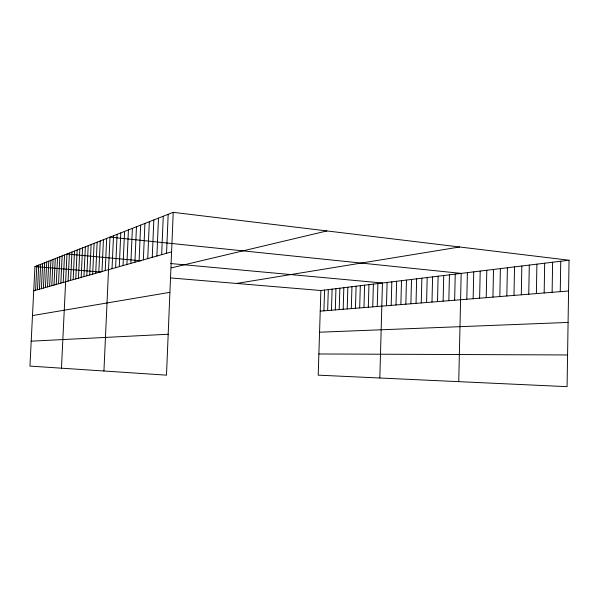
<?xml version="1.0" encoding="UTF-8"?>
<svg xmlns="http://www.w3.org/2000/svg" width="599" height="599" viewBox="0 0 599 599"><rect width="100%" height="100%" fill="white"/><g stroke="black" fill="none" stroke-linecap="round" stroke-linejoin="round"><path stroke-width="0.9" d="M560.26 291.653L560.746 261.246M569.05 260.228L567.081 386.662L318.204 375.154L320.884 290.515L569.05 260.228L173.223 212.338L34.944 266.562L29.95 366.094L166.492 375.146L173.223 212.338M536.382 293.592L536.899 264.152M544.169 292.963L544.678 263.201M552.121 292.312L552.622 262.235M506.836 295.988L507.39 267.753M513.994 295.412L514.534 266.884M521.302 294.82L521.834 265.993M528.76 294.214L529.291 265.08M479.619 298.197L480.203 271.07M486.223 297.666L486.792 270.269M492.955 297.119L493.524 269.445M499.828 296.557L500.382 268.607M454.648 300.226L455.247 274.117M458.737 381.653L461.178 273.391L110.006 237.129L103.934 370.998M466.808 299.238L467.392 272.635M473.15 298.729L473.734 271.864M426.578 302.51L427.192 277.539M431.991 302.068L432.605 276.88M437.502 301.619L438.116 276.206M443.118 301.162L443.724 275.525M448.831 300.698L449.437 274.829M400.873 304.591L401.502 280.676M405.837 304.187L406.466 280.07M410.884 303.783L411.513 279.456M416.028 303.364L416.649 278.827M421.254 302.937L421.876 278.191M377.243 306.508L377.887 283.559M379.826 377.999L382.454 282.998L170.663 263.538M386.46 305.76L387.096 282.428M391.184 305.378L391.821 281.859M395.984 304.988L396.62 281.268M351.299 308.62L351.95 286.719M355.454 308.283L356.106 286.217M359.677 307.938L360.321 285.701M363.967 307.587L364.611 285.176M368.318 307.235L368.962 284.645M372.743 306.875L373.387 284.106M323.917 310.844L324.568 290.066M327.653 310.537L328.304 289.609M331.449 310.23L332.101 289.145M335.298 309.915L335.949 288.673M339.206 309.601L339.858 288.194M343.175 309.279L343.826 287.715M347.21 308.949L347.854 287.221M147.743 258.603L149.323 221.712M152.251 257.33L153.846 219.938M156.886 256.02L158.488 218.118M161.648 254.672L163.265 216.246M166.552 253.287L168.177 214.322M119.283 266.637L120.788 232.899M123.042 265.574L124.562 231.424M126.898 264.488L128.426 229.904M130.852 263.373L132.394 228.354M134.91 262.227L136.46 226.759M139.08 261.052L140.638 225.119M143.356 259.839L144.921 223.434M92.673 274.155L94.095 243.366M95.705 273.301L97.143 242.176M98.805 272.425L100.25 240.955M101.972 271.527L103.432 239.712M105.214 270.613L106.682 238.432M112.028 268.689L113.518 235.751M115.607 267.678L117.105 234.344M68.084 281.103L69.432 253.04M70.6 280.392L71.955 252.052M73.16 279.666L74.523 251.041M75.773 278.924L77.151 250.015M78.447 278.176L79.832 248.967M81.172 277.404L82.565 247.889M83.957 276.618L85.358 246.795M86.803 275.817L88.21 245.68M89.7 274.993L91.123 244.534M41.406 288.636L42.649 263.545M43.405 288.067L44.663 262.751M45.449 287.49L46.715 261.95M47.531 286.906L48.796 261.134M49.642 286.307L50.922 260.303M51.799 285.701L53.086 259.449M53.992 285.079L55.288 258.588M56.231 284.45L57.534 257.705M58.515 283.806L59.825 256.806M60.836 283.147L62.154 255.893M63.202 282.481L64.535 254.964M61.465 368.183L66.961 254.013L140.96 260.812M35.596 290.275L36.816 265.829M37.497 289.736L38.733 265.08M39.437 289.19L40.672 264.316M33.724 290.807L171.591 251.865M171.299 267.88L326.912 230.937M32.488 315.568L169.914 292.334M236.508 283.447L459.598 246.99M320.233 311.143L568.571 290.979M31.2 341.168L168.184 334.249M319.567 332.205L568.084 322.427M318.878 353.972L567.575 354.952M34.944 266.562L100.902 272.088M170.326 277.906L320.884 290.515"/></g></svg>
